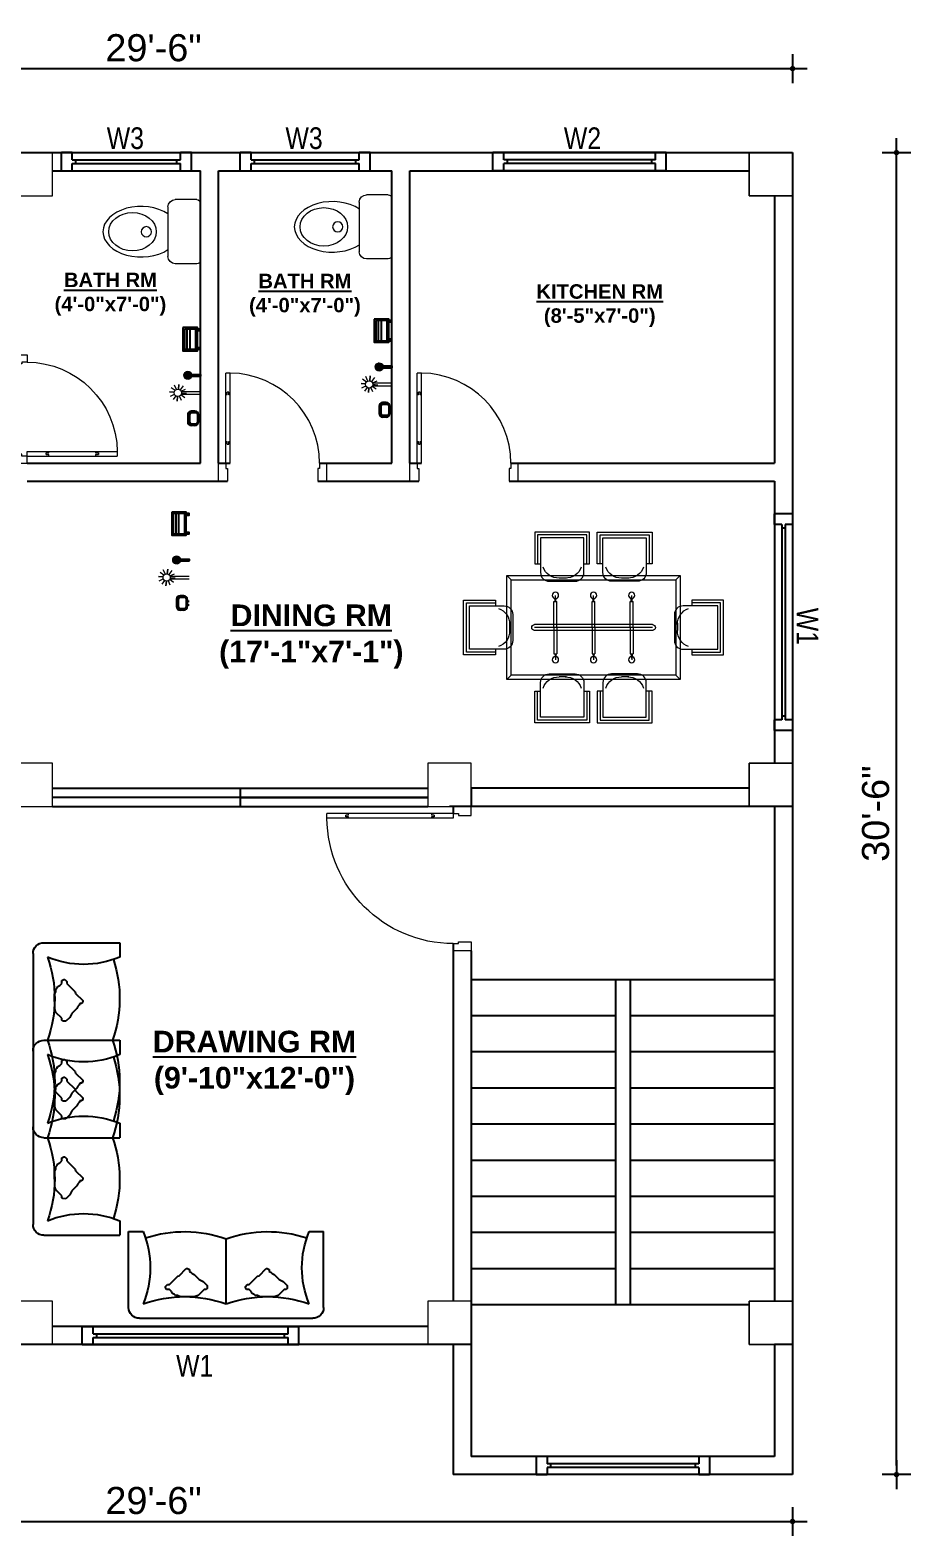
# Model space of a CAD drawing. Header units: inches. Extents: x -4010 to 92088, y -38563 to -1318.
# Drawn here: x 39240.7 to 39484.7, y -23752.8 to -23335.9 of the extents above; entities that cross this region are included whole.
import ezdxf

# ---------------------------------------------------------------- set-up
doc = ezdxf.new("R2010")
doc.units = ezdxf.units.IN
doc.header["$MEASUREMENT"] = 0
doc.header["$PDMODE"] = 99
doc.linetypes.add('DASHDOT', pattern=[1, 0.5, -0.25, 0, -0.25])
for name, color, linetype, lineweight in [('1-FOUNDATION DIM', 31, 'Continuous', 5), ('boundary line', 84, 'DASHDOT', 30), ('Colour 09', 210, 'Continuous', 9), ('door', 132, 'Continuous', 15), ('fur', 70, 'Continuous', 5), ('T-FIX', 30, 'Continuous', 20), ('WallHatch', 152, 'Continuous', 9)]:
    doc.layers.add(name, color=color, linetype=linetype, lineweight=lineweight)
for name, color, linetype in [('Brick wall', 3, 'Continuous'), ('col', 5, 'Continuous'), ('concrete OL', 5, 'Continuous'), ('FIXTURE', 150, 'Continuous'), ('Hatch', 3, 'Continuous'), ('TEX', 7, 'Continuous'), ('WINDOOR', 7, 'Continuous')]:
    doc.layers.add(name, color=color, linetype=linetype)
doc.styles.add('ARIAL', font='arial.ttf')
doc.styles.get("Standard").update_dxf_attribs({"font": 'ARIALN.TTF'})
doc.dimstyles.new('3-8', dxfattribs={"dimscale": 1.25, "dimtxt": 6, "dimasz": 2, "dimexe": 0.18, "dimexo": 6, "dimgap": 0, "dimtad": 0, "dimdec": 0, "dimzin": 3, "dimdsep": 46, "dimlunit": 3, "dimtxsty": 'ARIAL', "dimblk": 'DD', "dimcen": 1, "dimse1": 1, "dimse2": 1, "dimclrd": 256, "dimclrt": 256, "dimadec": 0, "dimazin": 0, "dimtfac": 0.5, "dimtdec": 0, "dimtmove": 2, "dimatfit": 0, "dimfxl": 0.18, "dimtvp": 0.75, "dimfrac": 1, "dimtolj": 1, "dimtzin": 0, "dimarcsym": 0})

# ---------------------------------------------------------------- blocks, each defined once
blk = doc.blocks.new('A$C30843580')
at = {"layer": 'Colour 09'}
for p, q in [((0, 12), (12, 12)), ((0, 0), (0, 12)), ((12, 12), (12, 0)), ((12, 0), (0, 0))]:
    blk.add_line(p, q, dxfattribs=at)
blk = doc.blocks.new('D30')
at = {"layer": 'door'}
for p, q in [((2, 5), (2, 29.97)), ((3.25, 29.97), (2, 29.97)), ((3.25, 5), (3.25, 29.97)), ((2.4, 23.97), (2, 23.97)), ((2.4, 23.97), (2.4, 24.72)), ((2.85, 24.72), (2.4, 24.72)), ((2.85, 23.97), (2.85, 24.72)), ((3.25, 23.97), (2.85, 23.97)), ((2, 11), (2.4, 11)), ((2.4, 10.25), (2.4, 11)), ((2.4, 10.25), (2.85, 10.25)), ((2.85, 10.25), (2.85, 11)), ((2.85, 11), (3.25, 11)), ((0, 0), (0, 5)), ((0, 5), (2, 5)), ((2, 5), (2, 3.5)), ((2, 5), (3.25, 5)), ((30, 5), (28, 5)), ((28, 5), (28, 3.5)), ((30, 0), (30, 5)), ((2.5, 0), (0, 0)), ((2, 3.5), (2.5, 3.5)), ((2.5, 3.5), (2.5, 0)), ((28, 3.5), (27.5, 3.5)), ((27.5, 3.5), (27.5, 0)), ((27.5, 0), (30, 0))]:
    blk.add_line(p, q, dxfattribs=at)
blk.add_arc((2.89, 4.86), 25.11, 0.3204, 89.1727, dxfattribs=at)
blk = doc.blocks.new('W-1')
at = {"layer": 'WINDOOR'}
for p, q in [((-60, 0), (-60, -5)), ((-60, 0), (-57, 0)), ((-60, 0), (0, 0)), ((-57, 0), (-57, -2)), ((-3, 0), (-3, -2)), ((0, 0), (0, -5)), ((-57, -2), (-3, -2)), ((-57, -3), (-57, -5)), ((-57, -3), (-3, -3)), ((-56, -2), (-56, -3)), ((-4, -2), (-4, -3)), ((-3, -3), (-3, -5)), ((-57, -5), (-60, -5)), ((-60, -5), (0, -5)), ((0, -5), (-3, -5))]:
    blk.add_line(p, q, dxfattribs=at)
blk = doc.blocks.new("Windoo 4'")
at = {"layer": 'WINDOOR'}
for p, q in [((24, 5), (-24, 5)), ((-24, 5), (-24, 0)), ((-21, 5), (-21, 3)), ((24, 5), (21, 5)), ((21, 5), (21, 3)), ((24, 5), (24, 0)), ((24, 0), (-24, 0)), ((-24, 0), (-21, 0)), ((21, 3), (-21, 3)), ((21, 2), (-21, 2)), ((-21, 2), (-21, 0)), ((-20, 3), (-20, 2)), ((20, 3), (20, 2)), ((21, 2), (21, 0)), ((21, 0), (24, 0))]:
    blk.add_line(p, q, dxfattribs=at)
blk = doc.blocks.new('W-3FT')
at = {"layer": 'WINDOOR'}
for p, q in [((-36, 0), (-36, -5)), ((-36, 0), (-33, 0)), ((-36, 0), (0, 0)), ((-33, 0), (-33, -2)), ((-3, 0), (-3, -2)), ((0, 0), (0, -5)), ((-33, -2), (-3, -2)), ((-33, -3), (-33, -5)), ((-33, -3), (-3, -3)), ((-32, -2), (-32, -3)), ((-4, -2), (-4, -3)), ((-3, -3), (-3, -5)), ((-33, -5), (-36, -5)), ((-36, -5), (0, -5)), ((0, -5), (-3, -5))]:
    blk.add_line(p, q, dxfattribs=at)
blk = doc.blocks.new('din-tab')
at = {"layer": 'fur'}
for p, q in [((-20.75, 12.96), (-18.75, 12.96)), ((-3.75, 12.96), (-1.75, 12.96)), ((2.86, 12.96), (0.86, 12.96)), ((19.86, 12.96), (17.86, 12.96)), ((-29, 7.43), (-30.5, 8.93)), ((-12.76, 8.04), (-10.17, 8.04)), ((8.85, 8.04), (11.44, 8.04)), ((28, 7.43), (29.5, 8.93)), ((-34.5, 0.43), (-34.5, -1.57)), ((-13.82, 0.61), (-13.7, 2.06)), ((-13.82, 0), (-13.82, 0.61)), ((-13.57, 0.61), (-13.7, 2.06)), ((-13.7, 0), (-13.7, 0.61)), ((-13.57, 0), (-13.57, 0.61)), ((0, 0), (-1, 0)), ((0, 0), (-1, 0)), ((-1, -9.07), (-1, 0)), ((-0.62, 0.61), (-0.5, 2.06)), ((-0.62, 0), (-0.62, 0.61)), ((-0.38, 0.61), (-0.5, 2.06)), ((-0.5, 0), (-0.5, 0.61)), ((-0.38, 0), (-0.38, 0.61)), ((0, -9.07), (0, 0)), ((13.2, 0), (12.2, 0)), ((13.2, 0), (12.2, 0)), ((12.2, -9.07), (12.2, 0)), ((12.57, 0.61), (12.7, 2.06)), ((12.57, 0), (12.57, 0.61)), ((12.82, 0.61), (12.7, 2.06)), ((12.7, 0), (12.7, 0.61)), ((12.82, 0), (12.82, 0.61)), ((13.2, -9.07), (13.2, 0)), ((33.5, 0.43), (33.5, -1.57)), ((-13.2, 0), (-14.2, 0)), ((-14.2, -9.07), (-14.2, 0)), ((-13.2, 0), (-14.2, 0)), ((-13.2, -9.07), (-13.2, 0)), ((-29.58, -7.55), (-29.58, -10.14)), ((-20.9, -8.07), (19.9, -8.07)), ((-20.9, -9.07), (19.9, -9.07)), ((-20.9, -10.07), (19.9, -10.07)), ((-14.2, -9.07), (-14.2, -18.14)), ((-13.2, -9.07), (-13.2, -18.14)), ((-1, -9.07), (-1, -18.14)), ((0, -9.07), (0, -18.14)), ((12.2, -9.07), (12.2, -18.14)), ((13.2, -9.07), (13.2, -18.14)), ((28.58, -7.55), (28.58, -10.14)), ((-34.5, -16.57), (-34.5, -18.57)), ((-13.2, -18.14), (-14.2, -18.14)), ((-13.82, -18.14), (-13.82, -18.75)), ((-13.82, -18.75), (-13.7, -20.2)), ((-13.7, -18.14), (-13.7, -18.75)), ((-13.57, -18.75), (-13.7, -20.2)), ((-13.57, -18.14), (-13.57, -18.75)), ((0, -18.14), (-1, -18.14)), ((-0.62, -18.14), (-0.62, -18.75)), ((-0.62, -18.75), (-0.5, -20.2)), ((-0.5, -18.14), (-0.5, -18.75)), ((-0.38, -18.75), (-0.5, -20.2)), ((-0.38, -18.14), (-0.38, -18.75)), ((13.2, -18.14), (12.2, -18.14)), ((12.57, -18.14), (12.57, -18.75)), ((12.57, -18.75), (12.7, -20.2)), ((12.7, -18.14), (12.7, -18.75)), ((12.82, -18.75), (12.7, -20.2)), ((12.82, -18.14), (12.82, -18.75)), ((33.5, -16.57), (33.5, -18.57)), ((-29, -25.57), (-30.5, -27.07)), ((28, -25.57), (29.5, -27.07)), ((-20.75, -31.09), (-18.75, -31.09)), ((-12.76, -26.17), (-10.17, -26.18)), ((-3.75, -31.09), (-1.75, -31.09)), ((2.86, -31.09), (0.86, -31.09)), ((8.85, -26.17), (11.44, -26.18)), ((19.86, -31.09), (17.86, -31.09))]:
    blk.add_line(p, q, dxfattribs=at)
for points in [[(-1.75, 12.96), (-1.75, 23.96), (-20.75, 23.96), (-20.75, 12.96)], [(-2.75, 12.96), (-2.75, 22.96), (-19.75, 22.96), (-19.75, 12.96)], [(0.86, 12.96), (0.86, 23.96), (19.86, 23.96), (19.86, 12.96)], [(1.86, 12.96), (1.86, 22.96), (18.86, 22.96), (18.86, 12.96)], [(-34.5, -18.57), (-45.5, -18.57), (-45.5, 0.43), (-34.5, 0.43)], [(33.5, -18.57), (44.5, -18.57), (44.5, 0.43), (33.5, 0.43)], [(-34.5, -17.57), (-44.5, -17.57), (-44.5, -0.57), (-34.5, -0.57)], [(33.5, -17.57), (43.5, -17.57), (43.5, -0.57), (33.5, -0.57)], [(-1.75, -31.09), (-1.75, -42.09), (-20.75, -42.09), (-20.75, -31.09)], [(-2.75, -31.09), (-2.75, -41.09), (-19.75, -41.09), (-19.75, -31.09)], [(0.86, -31.09), (0.86, -42.09), (19.86, -42.09), (19.86, -31.09)], [(1.86, -31.09), (1.86, -41.09), (18.86, -41.09), (18.86, -31.09)]]:
    blk.add_lwpolyline(points, dxfattribs=at)
for points in [[(-3.75, 21.96), (-18.75, 21.96), (-18.75, 9.96, 0.414214), (-15.75, 6.96), (-6.75, 6.96, 0.414214), (-3.75, 9.96)], [(2.86, 21.96), (17.86, 21.96), (17.86, 9.96, -0.414214), (14.86, 6.96), (5.86, 6.96, -0.414214), (2.86, 9.96)], [(-43.5, -16.57), (-43.5, -1.57), (-31.5, -1.57, -0.414214), (-28.5, -4.57), (-28.5, -13.57, -0.414214), (-31.5, -16.57)], [(42.5, -16.57), (42.5, -1.57), (30.5, -1.57, 0.414214), (27.5, -4.57), (27.5, -13.57, 0.414214), (30.5, -16.57)], [(-3.75, -40.09), (-18.75, -40.09), (-18.75, -28.09, -0.414214), (-15.75, -25.09), (-6.75, -25.09, -0.414214), (-3.75, -28.09)], [(2.86, -40.09), (17.86, -40.09), (17.86, -28.09, 0.414214), (14.86, -25.09), (5.86, -25.09, 0.414214), (2.86, -28.09)]]:
    blk.add_lwpolyline(points, format="xyb", close=True, dxfattribs=at)
for points in [[(-30.5, -27.07), (29.5, -27.07), (29.5, 8.93), (-30.5, 8.93)], [(-29, -25.57), (28, -25.57), (28, 7.43), (-29, 7.43)]]:
    blk.add_lwpolyline(points, close=True, dxfattribs=at)
for centre in [(-13.7, 2.06), (-0.5, 2.06), (12.7, 2.06), (-13.7, -20.2), (-0.5, -20.2), (12.7, -20.2)]:
    blk.add_circle(centre, 1.11, dxfattribs=at)
for centre, radius, start, end in [((-12.57, 13.52), 5.48, 197.545, 272.623), ((-9.92, 13.52), 5.48, 267.377, 342.455), ((9.04, 13.52), 5.48, 197.545, 272.623), ((11.69, 13.52), 5.48, 267.377, 342.455), ((-35.06, -7.74), 5.48, 357.377, 72.455), ((34.06, -7.74), 5.48, 107.545, 182.623), ((-35.06, -10.39), 5.48, 287.545, 2.623), ((-20.9, -9.07), 1, 90, 270), ((19.9, -9.07), 1, 270, 90), ((34.06, -10.39), 5.48, 177.377, 252.455), ((-12.57, -31.65), 5.48, 87.377, 162.455), ((-9.92, -31.65), 5.48, 17.545, 92.623), ((9.04, -31.65), 5.48, 87.377, 162.455), ((11.69, -31.65), 5.48, 17.545, 92.623)]:
    blk.add_arc(centre, radius, start, end, dxfattribs=at)
blk = doc.blocks.new('D40')
at = {"layer": 'door'}
for p, q in [((2, 5), (2, 39.97)), ((3.25, 39.97), (2, 39.97)), ((3.25, 5), (3.25, 39.97)), ((2.4, 33.97), (2, 33.97)), ((2.4, 33.97), (2.4, 34.72)), ((2.85, 34.72), (2.4, 34.72)), ((2.85, 33.97), (2.85, 34.72)), ((3.25, 33.97), (2.85, 33.97)), ((2, 11), (2.4, 11)), ((2.4, 10.25), (2.4, 11)), ((2.4, 10.25), (2.85, 10.25)), ((2.85, 10.25), (2.85, 11)), ((2.85, 11), (3.25, 11)), ((0, 0), (0, 5)), ((0, 5), (2, 5)), ((2, 5), (2, 3.5)), ((2, 5), (3.25, 5)), ((40, 5), (38, 5)), ((38, 5), (38, 3.5)), ((40, 0), (40, 5)), ((2.5, 0), (0, 0)), ((2, 3.5), (2.5, 3.5)), ((2.5, 3.5), (2.5, 0)), ((38, 3.5), (37.5, 3.5)), ((37.5, 3.5), (37.5, 0)), ((37.5, 0), (40, 0))]:
    blk.add_line(p, q, dxfattribs=at)
blk.add_arc((2.88, 4.86), 35.12, 0.2318, 89.393, dxfattribs=at)
blk = doc.blocks.new('ffghfh')
at = {"layer": 'Hatch'}
for p, q in [((342.51, 1318.1), (343.07, 1318.39)), ((342.51, 1317.29), (342.51, 1318.1)), ((343.07, 1318.39), (343.35, 1318.39)), ((343.35, 1318.39), (343.9, 1317.84)), ((343.9, 1317.84), (343.91, 1317.3)), ((340.55, 1314.27), (340.84, 1315.06)), ((340.56, 1310.16), (340.55, 1314.27)), ((340.84, 1315.06), (340.85, 1315.65)), ((340.85, 1315.65), (341.14, 1315.93)), ((341.14, 1315.93), (341.4, 1316.46)), ((341.4, 1316.46), (341.97, 1316.75)), ((341.97, 1316.75), (342.51, 1317.29)), ((343.91, 1317.3), (346.11, 1315.11)), ((346.11, 1315.11), (346.24, 1314.99)), ((346.24, 1314.99), (346.36, 1314.57)), ((346.36, 1314.57), (348.35, 1312.64)), ((340.86, 1309.31), (340.56, 1310.16)), ((342.51, 1307.66), (340.86, 1309.31)), ((345.29, 1309.04), (344.74, 1307.93)), ((346.7, 1310.42), (345.29, 1309.04)), ((346.96, 1310.97), (346.7, 1310.42)), ((347.25, 1311.24), (346.96, 1310.97)), ((347.31, 1311.34), (347.25, 1311.24)), ((347.52, 1311.79), (347.31, 1311.34)), ((348.08, 1311.79), (347.52, 1311.79)), ((348.36, 1312.3), (348.08, 1311.79)), ((348.35, 1312.64), (348.36, 1312.3)), ((342.51, 1307.11), (342.51, 1307.66)), ((342.79, 1306.85), (342.51, 1307.11)), ((343.61, 1306.84), (342.79, 1306.85)), ((344.74, 1307.93), (343.61, 1306.84))]:
    blk.add_line(p, q, dxfattribs=at)
blk = doc.blocks.new('4')
for p, q in [((-3, 27), (18, 27)), ((18, 23), (18, 27)), ((-6, -24), (-6, 24)), ((-2, 0), (16, 0)), ((18, -27), (18, -23)), ((-3, -27), (18, -27))]:
    blk.add_line(p, q)
for centre, radius, start, end in [((-3, 24), 3, 90, 180), ((-34.06, 11.5), 34.06, 340.2684, 19.7316), ((8, 47), 26, 247.3801, 292.6199), ((-16.37, 11.55), 34.37, 340.359, 18.2998), ((-16.37, -11.55), 34.37, 341.7002, 19.641), ((-34.06, -11.5), 34.06, 340.2684, 19.7316), ((-3, -24), 3, 180, 270), ((8, -47), 26, 67.3801, 112.6199)]:
    blk.add_arc(centre, radius, start, end)
at = {"extrusion": (0, 0, -1), "zscale": -1, "rotation": 180}
for p in [(340.56, 1323.71), (340.56, 1301.6)]:
    blk.add_blockref('ffghfh', p, dxfattribs=at)
blk = doc.blocks.new('COMODE')
at = {"linetype": 'Continuous', "lineweight": 15}
for p, q in [((-6.88, 9), (6.87, 9)), ((-8.88, 1), (-8.88, 7)), ((8.88, 1), (8.88, 7)), ((-7.88, 0), (7.87, 0))]:
    blk.add_line(p, q, dxfattribs=at)
blk.add_circle((0, 14.99), 1.41, dxfattribs=at)
for centre, radius, start, end in [((-6.88, 7), 2, 90, 180), ((6.87, 7), 2, 0, 90), ((-7.88, 1), 1, 180, 270), ((7.87, 1), 1, 270, 0)]:
    blk.add_arc(centre, radius, start, end, dxfattribs=at)
at = {"linetype": 'Continuous', "lineweight": 15, "extrusion": (0, 0, -1)}
blk.add_ellipse((0, 16.47), major_axis=(0, 10.53), ratio=0.664933, start_param=3.923136, end_param=8.643235, dxfattribs=at)
blk.add_ellipse((0, 18.83), major_axis=(0, 6.57), ratio=0.809373, dxfattribs=at)
blk = doc.blocks.new('A$C1BE005BA')
at = {"layer": 'T-FIX'}
for p, q in [((2.54, 4.28), (1.8, 5.91)), ((3.41, 6.17), (3.22, 4.36)), ((3.22, 4.36), (3.41, 6.17)), ((4.93, 5.58), (3.83, 4.1)), ((0, 3.41), (1.7, 3.23)), ((1.7, 3.23), (0, 3.41)), ((0.26, 1.8), (1.8, 2.5)), ((2, 3.89), (0.59, 4.93)), ((2.24, 1.94), (1.24, 0.59)), ((2.76, 0), (2.94, 1.69)), ((2.94, 1.69), (2.76, 0)), ((4.37, 0.26), (3.65, 1.84)), ((5.58, 1.24), (4.15, 2.3)), ((4.23, 3.61), (5.91, 4.37)), ((4.26, 3.55), (11.38, 3.55)), ((4.28, 2.55), (11.38, 2.55)), ((6.17, 2.76), (4.36, 2.95)), ((4.36, 2.95), (6.17, 2.76))]:
    blk.add_line(p, q, dxfattribs=at)
blk.add_circle((3.03, 3.03), 1.34, dxfattribs=at)
blk = doc.blocks.new('*U268')
at = {"color": 0}
mesh = blk.add_polyface(dxfattribs=at)
corners = [(1.43, 6.47), (-1.02, 8.93), (-1.9, 5.58), (-1.9, 5.58), (0, 5.06), (1.43, 6.47), (-1.9, 5.58), (-1, 5.06), (0, 5.06), (-1.02, 8.93), (-2.43, 7.51), (-1.9, 5.58), (1.43, 6.47), (0.92, 8.41), (-1.02, 8.93), (0, 5.06), (0.9, 5.58), (1.43, 6.47), (-1, 5.06), (0, 0), (0, 5.06), (-1, 5.06), (-1, 0), (0, 0), (-2.43, 7.51), (-2.43, 6.47), (-1.9, 5.58), (-1.02, 8.93), (-1.92, 8.41), (-2.43, 7.51), (0.92, 8.41), (0.02, 8.93), (-1.02, 8.93), (1.43, 6.47), (1.43, 7.51), (0.92, 8.41)]
mesh.append_faces([[corners[k] for k in face] for face in [(0, 1, 2), (3, 4, 5), (9, 10, 11), (12, 13, 14)]], dxfattribs={"vtx0": -1, "vtx1": -1, "vtx2": -1, "color": 0})
mesh.append_faces([[corners[k] for k in face] for face in [(18, 19, 20)]], dxfattribs={"vtx0": -1, "vtx2": -1, "color": 0})
mesh.append_faces([[corners[k] for k in face] for face in [(6, 7, 8)]], dxfattribs={"vtx1": -1, "vtx2": -1, "color": 0})
mesh.append_faces([[corners[k] for k in face] for face in [(15, 16, 17), (21, 22, 23), (24, 25, 26), (27, 28, 29), (30, 31, 32), (33, 34, 35)]], dxfattribs={"vtx2": -1, "color": 0})
blk = doc.blocks.new('Tap')
at = {"layer": 'FIXTURE', "elevation": 0.25}
for points in [[(-0.25, 3.5), (-0.25, 0)], [(0.25, 3.5), (0.25, 0)]]:
    blk.add_lwpolyline(points, dxfattribs=at)
at = {"layer": 'FIXTURE'}
for radius, start, end in [(1, 284.4775, 255.5225), (0.25, 0, 180)]:
    blk.add_arc((0, 3.5, 0.25), radius, start, end, dxfattribs=at)
at = {"layer": 'FIXTURE', "xscale": 0.5, "yscale": 0.5, "zscale": 0.5}
blk.add_blockref('*U268', (0.25, 0), dxfattribs=at)
blk = doc.blocks.new('PaperHolder')
at = {"layer": 'FIXTURE'}
for p, q in [((-5.6, 4.41), (0, 4.41)), ((-5.6, 3.61), (0, 3.61)), ((-5.6, 2.81), (0, 2.81))]:
    blk.add_line(p, q, dxfattribs=at)
for points in [[(0.4, 4.81), (-6, 4.81), (-6, 0.81), (0.4, 0.81)], [(0, 4.41), (-5.6, 4.41), (-5.6, 1.21), (0, 1.21)], [(-5.2, 0.81), (-5.6, 0.81), (-5.6, 0), (-5.2, 0)], [(0, 0.81), (-0.4, 0.81), (-0.4, 0), (0, 0)]]:
    blk.add_lwpolyline(points, close=True, dxfattribs=at)
blk = doc.blocks.new('Soap')
at = {"layer": 'FIXTURE'}
for p, q in [((-1.5, 1.5), (-1.5, 2.5)), ((-1, 2.5), (-1.5, 2.5)), ((-0.9, 2.79), (-1.31, 3.09)), ((-1, 1.1), (-1.28, 0.88)), ((-0.91, 0.89), (-1.06, 0.67)), ((-1, 2.5), (-1, 1.1)), ((-0.65, 2.98), (-0.81, 3.45)), ((-0.7, 0.8), (-0.77, 0.54)), ((1.7, 0.8), (-0.7, 0.8)), ((-0.5, 3), (-0.5, 3.5)), ((1.5, 3.5), (-0.5, 3.5)), ((1.5, 3), (-0.5, 3)), ((1.5, 0.5), (-0.5, 0.5)), ((0, 0.5), (0, 0)), ((1, 0.5), (1, 0)), ((1.5, 3), (1.5, 3.5)), ((1.7, 0.8), (1.77, 0.54)), ((1.79, 2.9), (2.09, 3.31)), ((1.9, 2.79), (2.31, 3.09)), ((1.91, 0.89), (2.06, 0.67)), ((2, 2.5), (2.5, 2.5)), ((2, 1.1), (2, 2.5)), ((2, 1.1), (2.28, 0.88)), ((2.5, 1.5), (2.5, 2.5))]:
    blk.add_line(p, q, dxfattribs=at)
for centre, radius, start, end in [((-0.5, 2.5), 1, 90, 180), ((-0.5, 1.5), 1, 180, 270), ((-0.5, 2.5), 0.5, 90, 180), ((-0.7, 1.1), 0.3, 180, 270), ((1.5, 2.5), 1, 0, 90), ((1.5, 2.5), 0.5, 0, 90), ((1.5, 1.5), 1, 270, 0), ((1.7, 1.1), 0.3, 270, 0)]:
    blk.add_arc(centre, radius, start, end, dxfattribs=at)
blk = doc.blocks.new('DD')
for p, q in [((-1.6, 0), (1.6, 0)), ((0, 1.6), (0, -1.6))]:
    blk.add_line(p, q)
at = {"const_width": 0.3}
blk.add_lwpolyline([(-0.15, 0, 1), (0.15, 0, 1)], format="xyb", close=True, dxfattribs=at)
blk = doc.blocks.new('*D742')
at = {"layer": 'col', "lineweight": -2}
blk.add_line((39100.38, -23748.76), (39449.38, -23748.76), dxfattribs=at)
at = {"layer": 'Defpoints', "color": 0}
for p in [(39097.88, -23699.79), (39451.88, -23699.79), (39451.88, -23748.76)]:
    blk.add_point(p, dxfattribs=at)
at = {"layer": 'col', "lineweight": -2, "xscale": 2.5, "yscale": 2.5, "zscale": 2.5, "rotation": 180}
blk.add_blockref('DD', (39097.88, -23748.76), dxfattribs=at)
at = {"layer": 'col', "lineweight": -2, "xscale": 2.5, "yscale": 2.5, "zscale": 2.5}
blk.add_blockref('DD', (39451.88, -23748.76), dxfattribs=at)
at = {"layer": 'col', "insert": (39274.88, -23743.01), "char_height": 7.5, "attachment_point": 5, "style": 'ARIAL'}
blk.add_mtext('\\A1;29\'-6"', dxfattribs=at)
blk = doc.blocks.new('*D743')
at = {"layer": 'col', "lineweight": -2}
blk.add_line((39480.66, -23733.29), (39480.66, -23372.29), dxfattribs=at)
at = {"layer": 'Defpoints', "color": 0}
for p in [(39451.88, -23369.79), (39480.66, -23369.79), (39451.88, -23735.79)]:
    blk.add_point(p, dxfattribs=at)
at = {"layer": 'col', "lineweight": -2, "xscale": 2.5, "yscale": 2.5, "zscale": 2.5}
for p, rotation in [((39480.66, -23369.79), 90), ((39480.66, -23735.79), 270)]:
    blk.add_blockref('DD', p, dxfattribs=dict(at, rotation=rotation))
at = {"layer": 'col', "insert": (39474.91, -23552.79), "char_height": 7.5, "attachment_point": 5, "rotation": 90, "style": 'ARIAL'}
blk.add_mtext('\\A1;30\'-6"', dxfattribs=at)
blk = doc.blocks.new('*D744')
at = {"layer": 'col', "lineweight": -2}
blk.add_line((39100.38, -23346.54), (39449.38, -23346.54), dxfattribs=at)
at = {"layer": 'Defpoints', "color": 0}
for p in [(39451.88, -23346.54), (39097.88, -23369.79), (39451.88, -23369.79)]:
    blk.add_point(p, dxfattribs=at)
at = {"layer": 'col', "lineweight": -2, "xscale": 2.5, "yscale": 2.5, "zscale": 2.5, "rotation": 180}
blk.add_blockref('DD', (39097.88, -23346.54), dxfattribs=at)
at = {"layer": 'col', "lineweight": -2, "xscale": 2.5, "yscale": 2.5, "zscale": 2.5}
blk.add_blockref('DD', (39451.88, -23346.54), dxfattribs=at)
at = {"layer": 'col', "insert": (39274.88, -23340.8), "char_height": 7.5, "attachment_point": 5, "style": 'ARIAL'}
blk.add_mtext('\\A1;29\'-6"', dxfattribs=at)

msp = doc.modelspace()

# ---------------------------------------------------------------- linework, layer by layer
at = {"layer": 'Brick wall'}
for p, q in [((39097.876, -23369.788), (39451.876, -23369.788)), ((39451.876, -23369.788), (39451.876, -23735.788)), ((39246.876, -23374.788), (39287.876, -23374.788)), ((39287.876, -23455.788), (39287.876, -23374.788)), ((39292.876, -23374.788), (39340.876, -23374.788)), ((39292.876, -23455.788), (39292.876, -23374.788)), ((39340.876, -23455.788), (39340.876, -23374.788)), ((39345.876, -23374.788), (39439.876, -23374.788)), ((39345.876, -23455.788), (39345.876, -23374.788)), ((39446.876, -23381.788), (39446.876, -23455.788)), ((39239.876, -23455.788), (39287.876, -23455.788)), ((39292.876, -23455.788), (39296.126, -23455.788)), ((39320.876, -23455.788), (39340.876, -23455.788)), ((39345.876, -23455.788), (39349.126, -23455.788)), ((39373.876, -23455.788), (39446.876, -23455.788)), ((39239.876, -23460.788), (39295.376, -23460.788)), ((39320.376, -23460.788), (39348.376, -23460.788)), ((39373.376, -23460.788), (39446.876, -23460.788)), ((39446.876, -23460.788), (39446.876, -23538.788)), ((39362.876, -23545.788), (39362.876, -23550.788)), ((39439.876, -23545.788), (39362.876, -23545.788)), ((39451.876, -23550.788), (39356.876, -23550.788)), ((39357.876, -23550.788), (39357.876, -23552.788)), ((39446.876, -23550.788), (39446.876, -23687.788)), ((39357.876, -23588.788), (39357.876, -23687.788)), ((39362.876, -23590.788), (39362.876, -23730.788)), ((39446.876, -23598.788), (39362.876, -23598.788)), ((39402.876, -23608.788), (39362.876, -23608.788)), ((39446.876, -23608.788), (39406.876, -23608.788)), ((39402.876, -23618.788), (39362.876, -23618.788)), ((39446.876, -23618.788), (39406.876, -23618.788)), ((39402.876, -23628.788), (39362.876, -23628.788)), ((39446.876, -23628.788), (39406.876, -23628.788)), ((39402.876, -23638.788), (39362.876, -23638.788)), ((39446.876, -23638.788), (39406.876, -23638.788)), ((39402.876, -23648.788), (39362.876, -23648.788)), ((39446.876, -23648.788), (39406.876, -23648.788)), ((39402.876, -23658.788), (39362.876, -23658.788)), ((39446.876, -23658.788), (39406.876, -23658.788)), ((39402.876, -23668.788), (39362.876, -23668.788)), ((39446.876, -23668.788), (39406.876, -23668.788)), ((39402.876, -23678.788), (39362.876, -23678.788)), ((39446.876, -23678.788), (39406.876, -23678.788)), ((39439.876, -23688.788), (39362.876, -23688.788)), ((39350.876, -23694.788), (39246.876, -23694.788)), ((39350.876, -23694.788), (39348.376, -23694.788)), ((39357.876, -23699.788), (39221.441, -23699.788)), ((39362.876, -23699.788), (39347.626, -23699.788)), ((39357.876, -23699.788), (39357.876, -23735.788)), ((39446.876, -23699.788), (39446.876, -23730.788)), ((39451.876, -23699.788), (39446.876, -23699.788)), ((39446.876, -23730.788), (39362.876, -23730.788)), ((39451.876, -23735.788), (39357.876, -23735.788))]:
    msp.add_line(p, q, dxfattribs=at)
at = {"layer": 'col'}
for p, q in [((39246.876, -23545.788), (39350.876, -23545.788)), ((39350.876, -23548.288), (39246.876, -23548.288)), ((39298.876, -23545.788), (39298.876, -23550.788)), ((39298.876, -23548.288), (39350.876, -23548.288)), ((39246.876, -23550.788), (39350.876, -23550.788)), ((39402.876, -23598.788), (39402.876, -23688.788)), ((39406.876, -23598.788), (39406.876, -23688.788))]:
    msp.add_line(p, q, dxfattribs=at)

# ---------------------------------------------------------------- block references
at = {"layer": '1-FOUNDATION DIM', "xscale": -1}
for name, p, rotation in [('D30', (39234.876, -23455.788), 270), ('D40', (39362.876, -23550.788), 90)]:
    msp.add_blockref(name, p, dxfattribs=dict(at, rotation=rotation))
at = {"layer": '1-FOUNDATION DIM'}
for p in [(39292.876, -23460.788), (39345.876, -23460.788)]:
    msp.add_blockref('D30', p, dxfattribs=at)
at = {"layer": 'boundary line', "color": 0, "linetype": 'ByBlock', "lineweight": 20, "xscale": -1, "rotation": 90}
for p in [(39287.876, -23391.685), (39340.876, -23390.345)]:
    msp.add_blockref('COMODE', p, dxfattribs=at)
at = {"layer": 'boundary line', "color": 0, "linetype": 'ByBlock', "lineweight": 20, "xscale": 0.75, "yscale": 0.7500000000582077, "zscale": 0.7500000000628643}
for p in [(39332.344, -23436.23), (39279.344, -23438.577), (39276.24, -23489.698)]:
    msp.add_blockref('A$C1BE005BA', p, dxfattribs=at)
at = {"layer": 'Brick wall', "xscale": -1}
for name, p, rotation in [('W-3FT', (39285.376, -23374.788), 180), ('W-3FT', (39334.876, -23374.788), 180), ("Windoo 4'", (39392.876, -23369.788), 180), ('Tap', (39340.875, -23429.102), 90), ('Tap', (39287.875, -23431.449), 90), ('Tap', (39284.77, -23482.57), 90)]:
    msp.add_blockref(name, p, dxfattribs=dict(at, rotation=rotation))
at = {"layer": 'Brick wall', "rotation": 90}
for name, p in [('PaperHolder', (39340.843, -23416.275)), ('PaperHolder', (39287.843, -23418.622)), ('Soap', (39340.843, -23441.501)), ('Soap', (39287.843, -23443.848)), ('PaperHolder', (39284.738, -23469.743)), ('Soap', (39284.738, -23494.969))]:
    msp.add_blockref(name, p, dxfattribs=at)
at = {"layer": 'Brick wall'}
msp.add_blockref("Windoo 4'", (39404.876, -23735.788), dxfattribs=at)
at = {"layer": 'Colour 09', "xscale": -1}
for p in [(39246.876, -23381.788), (39451.876, -23381.788), (39246.876, -23550.788), (39362.876, -23550.788), (39451.876, -23550.788), (39246.876, -23699.788), (39362.876, -23699.788), (39451.876, -23699.788)]:
    msp.add_blockref('A$C30843580', p, dxfattribs=at)
at = {"layer": 'Colour 09'}
for p in [(39439.876, -23381.788), (39439.876, -23550.788), (39439.876, -23699.788)]:
    msp.add_blockref('A$C30843580', p, dxfattribs=at)
at = {"layer": 'concrete OL', "color": 0, "linetype": 'ByBlock', "lineweight": 20, "xscale": -1}
for p, rotation in [((39247.498, -23615.525), 180), ((39247.498, -23642.525), 180), ((39294.985, -23686.523), 270)]:
    msp.add_blockref('4', p, dxfattribs=dict(at, rotation=rotation))
at = {"layer": 'WallHatch', "color": 0, "linetype": 'ByBlock', "lineweight": 20, "extrusion": (3.17396e-14, 1.81571e-14, -1), "xscale": 0.8000000000029104, "yscale": 0.8000000000174623, "zscale": 0.8}
msp.add_blockref('din-tab', (-39396.356, -23494.019), dxfattribs=at)
at = {"layer": 'WINDOOR', "ltscale": 10, "rotation": 270}
msp.add_blockref('W-1', (39451.876, -23529.788), dxfattribs=at)
at = {"layer": 'WINDOOR', "ltscale": 10, "xscale": -1, "rotation": 180}
msp.add_blockref('W-1', (39315.126, -23699.788), dxfattribs=at)

# ---------------------------------------------------------------- texts
at = {"layer": 'TEX', "linetype": 'ByBlock', "char_height": 6, "width": 18.77154}
for s, insert, attachment_point in [('W3', (39261.92, -23362.787), 1), ('W3', (39311.42, -23362.787), 1), ('W2', (39388.531, -23362.814), 1), ('{\\fArial Narrow|b0|i0|c0|p34;W1}', (39281.137, -23708.639), 7)]:
    msp.add_mtext(s, dxfattribs=dict(at, insert=insert, attachment_point=attachment_point))
at = {"layer": 'TEX', "attachment_point": 5}
for s, insert, char_height, width in [('{\\fArial|b1|i0|c0|p34;\\LBATH RM\\P\\l(4\'-0"x7\'-0")}', (39262.938, -23408.965), 4, 86.60934), ('{\\fArial|b1|i0|c0|p34;\\LBATH RM\\P\\l(4\'-0"x7\'-0")}', (39316.809, -23409.27), 4, 86.60934), ('{\\fArial|b1|i0|c0|p34;\\LKITCHEN RM\\P\\l(8\'-5"x7\'-0")}', (39398.469, -23412.172), 4, 86.60934), ('{\\fArial|b1|i0|c0|p34;\\LDINING RM\\P\\l(17\'-1"x7\'-1")}', (39318.579, -23503.798), 6, 77.58745), ('{\\fArial|b1|i0|c0|p34;\\LDRAWING RM \\P\\l(9\'-10"x12\'-0")}', (39302.836, -23621.808), 6, 86.60934)]:
    msp.add_mtext(s, dxfattribs=dict(at, insert=insert, char_height=char_height, width=width))
at = {"layer": 'TEX', "linetype": 'ByBlock', "insert": (39453.025, -23495.799), "char_height": 6, "width": 18.77154, "attachment_point": 7, "rotation": 270}
msp.add_mtext('{\\fArial Narrow|b0|i0|c0|p34;W1}', dxfattribs=at)

# ---------------------------------------------------------------- dimensions: what is measured, and where the dimension line sits
at = {"layer": 'col'}
for base, p1, p2, picture, middle in [((39451.876, -23346.539), (39097.876, -23369.788), (39451.876, -23369.788), '*D744', (39274.876, -23340.795)), ((39451.876, -23748.755), (39097.876, -23699.788), (39451.876, -23699.788), '*D742', (39274.876, -23743.011))]:
    dim = msp.add_linear_dim(base=base, p1=p1, p2=p2, dimstyle='3-8', dxfattribs=at)
    dim.commit()
    dim.dimension.update_dxf_attribs({"geometry": picture, "text_midpoint": middle})
dim = msp.add_linear_dim(base=(39480.657, -23369.788), p1=(39451.876, -23735.788), p2=(39451.876, -23369.788), angle=90, dimstyle='3-8', dxfattribs=at)
dim.commit()
dim.dimension.update_dxf_attribs({"geometry": '*D743', "text_midpoint": (39474.909, -23552.788)})

doc.saveas('drawing.dxf')
